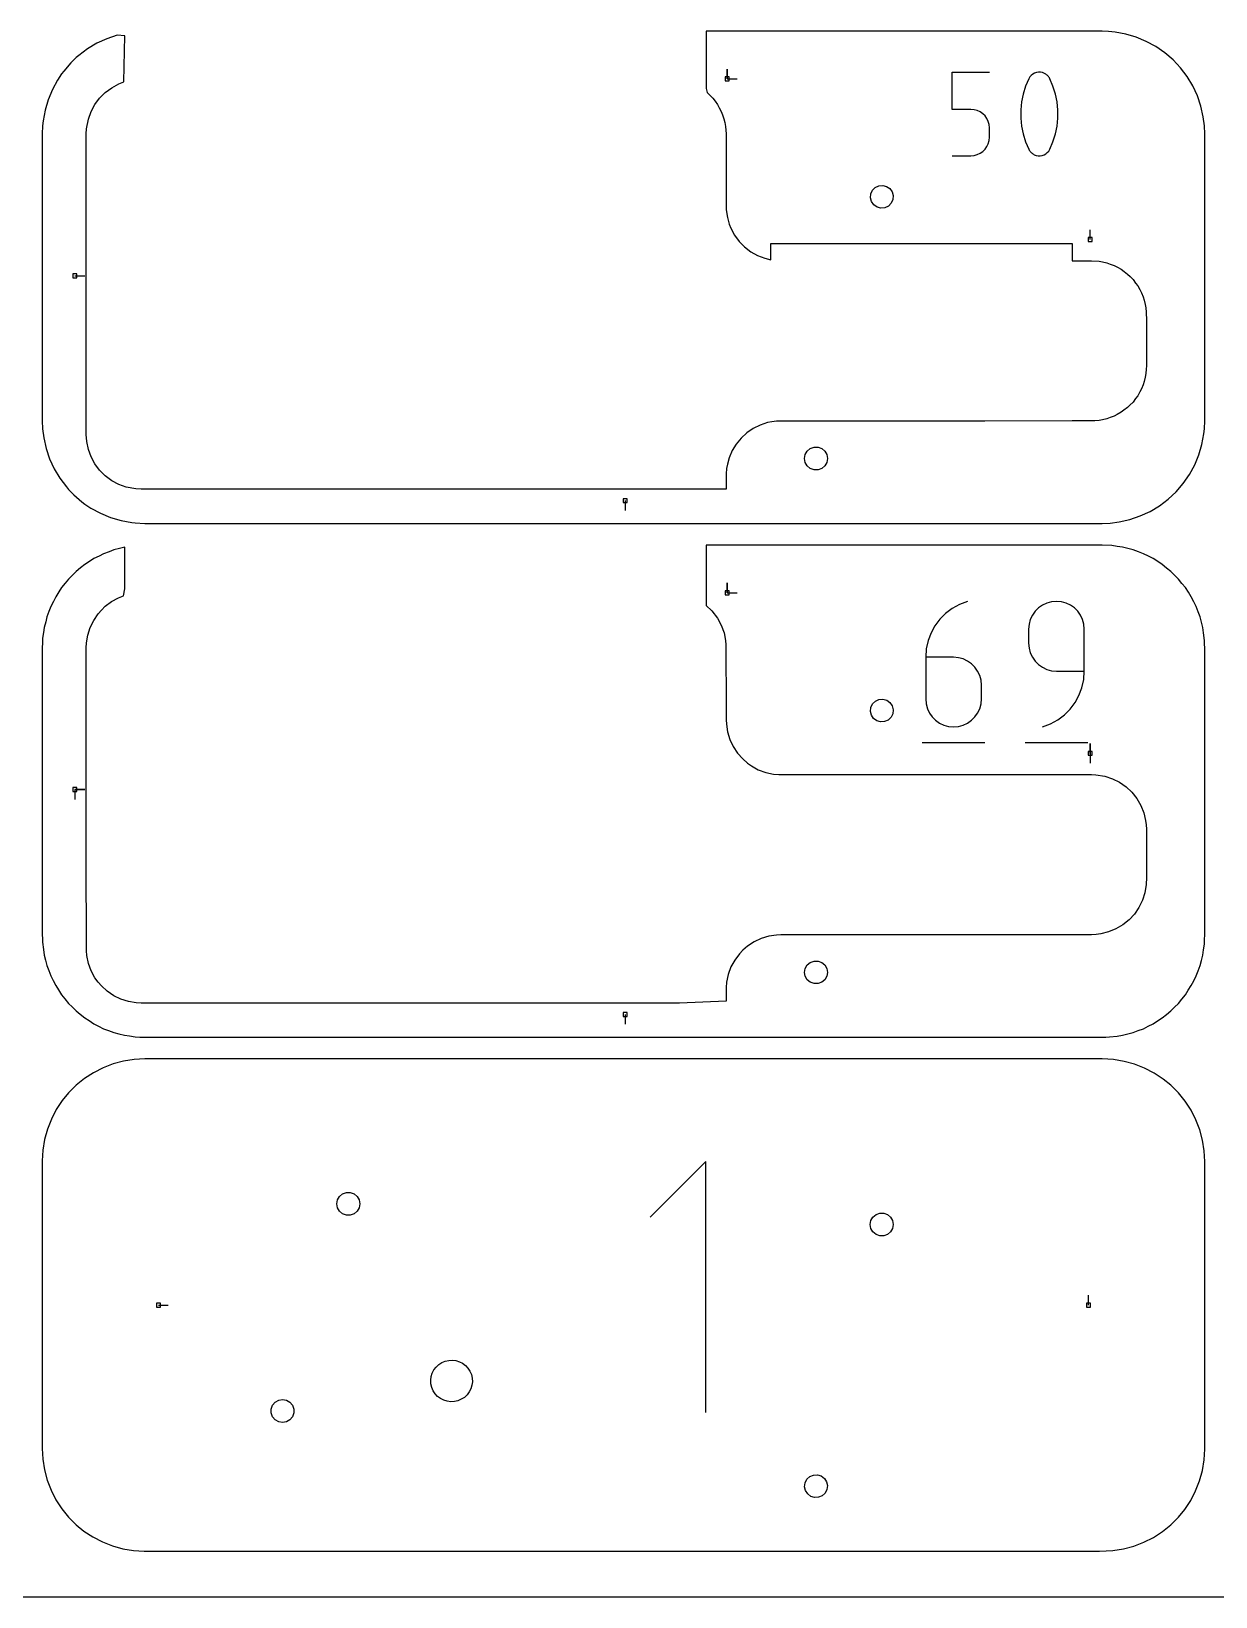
# Model space of a CAD drawing. Extents: x 0 to 570, y 0 to 470.
# Drawn here: x 178.3 to 351.4, y 0 to 229 of the extents above; entities that cross this region are included whole.
import ezdxf

# ---------------------------------------------------------------- set-up
doc = ezdxf.new("R2010")
doc.units = 0

msp = doc.modelspace()

# ---------------------------------------------------------------- linework, layer by layer
at = {"layer": 'annotation', "color": 1}
for p, q in [((280.011879, 222.055632), (280.011879, 223.484382)), ((280.011879, 222.055632), (280.011879, 223.484382)), ((280.011879, 223.484382), (280.011879, 222.055632)), ((312.907962, 217.595553), (312.907962, 223.046759)), ((312.907962, 223.046759), (318.344583, 223.046759)), ((324.267095, 222.340229), (324.109075, 222.077451)), ((324.464028, 222.564163), (324.267095, 222.340229)), ((324.693356, 222.747084), (324.464028, 222.564163)), ((324.948556, 222.886827), (324.693356, 222.747084)), ((325.223109, 222.981224), (324.948556, 222.886827)), ((325.510495, 223.028107), (325.223109, 222.981224)), ((325.804192, 223.025311), (325.510495, 223.028107)), ((326.097681, 222.970666), (325.804192, 223.025311)), ((326.384442, 222.862007), (326.097681, 222.970666)), ((326.494218, 222.80432), (326.384442, 222.862007)), ((326.384442, 222.862007), (326.384442, 222.862007)), ((326.599559, 222.73806), (326.494218, 222.80432)), ((326.699953, 222.66375), (326.599559, 222.73806)), ((326.794888, 222.581915), (326.699953, 222.66375)), ((326.883852, 222.493079), (326.794888, 222.581915)), ((326.966333, 222.397767), (326.883852, 222.493079)), ((327.041821, 222.296504), (326.966333, 222.397767)), ((327.109802, 222.189813), (327.041821, 222.296504)), ((327.169765, 222.078219), (327.109802, 222.189813)), ((280.011879, 222.055632), (281.440629, 222.055632)), ((323.639832, 220.973974), (323.287899, 219.838495)), ((324.109075, 222.077451), (323.639832, 220.973974)), ((324.109075, 222.077451), (324.109075, 222.077451)), ((327.641284, 220.972467), (327.169765, 222.078219)), ((327.169765, 222.078219), (327.169765, 222.078219)), ((327.994922, 219.835282), (327.641284, 220.972467)), ((315.626273, 217.595553), (312.907962, 217.595553)), ((316.114358, 217.551923), (315.626273, 217.595553)), ((323.053277, 218.680068), (322.935966, 217.507747)), ((323.287899, 219.838495), (323.053277, 218.680068)), ((328.230682, 218.675718), (327.994922, 219.835282)), ((328.348561, 217.502828), (328.230682, 218.675718)), ((316.573962, 217.426093), (316.114358, 217.551923)), ((316.997355, 217.225651), (316.573962, 217.426093)), ((317.376811, 216.958185), (316.997355, 217.225651)), ((317.704603, 216.631282), (317.376811, 216.958185)), ((317.973003, 216.252533), (317.704603, 216.631282)), ((318.174285, 215.829524), (317.973003, 216.252533)), ((318.30072, 215.369844), (318.174285, 215.829524)), ((318.344583, 214.881081), (318.30072, 215.369844)), ((322.935966, 217.507747), (322.935966, 216.330586)), ((322.935966, 216.330586), (323.053277, 215.15764)), ((328.230682, 215.15329), (328.348561, 216.325668)), ((328.348561, 216.325668), (328.348561, 217.502828)), ((318.174196, 212.577601), (318.300695, 213.037916)), ((318.300695, 213.037916), (318.344583, 213.526916)), ((318.344583, 213.526916), (318.344583, 214.881081)), ((318.344583, 214.881081), (318.344583, 214.881081)), ((323.053277, 215.15764), (323.287899, 213.997962)), ((323.287899, 213.997962), (323.639832, 212.860607)), ((327.641284, 212.8591), (327.994922, 213.994749)), ((327.994922, 213.994749), (328.230682, 215.15329)), ((312.907962, 210.805535), (315.626273, 210.805535)), ((315.626273, 210.805535), (316.114156, 210.849401)), ((315.626273, 210.805535), (315.626273, 210.805535)), ((316.114156, 210.849401), (316.573652, 210.975866)), ((316.573652, 210.975866), (316.997014, 211.177228)), ((316.997014, 211.177228), (317.376495, 211.445784)), ((317.376495, 211.445784), (317.70435, 211.773833)), ((317.70435, 211.773833), (317.972833, 212.153672)), ((317.972833, 212.153672), (318.174196, 212.577601)), ((323.639832, 212.860607), (324.109075, 211.754627)), ((324.109075, 211.754627), (324.109075, 211.754627)), ((324.109075, 211.754627), (324.168821, 211.643256)), ((324.168821, 211.643256), (324.2363, 211.537096)), ((324.2363, 211.537096), (324.311228, 211.436472)), ((324.311228, 211.436472), (324.393321, 211.341705)), ((324.393321, 211.341705), (324.482294, 211.253116)), ((324.482294, 211.253116), (324.577864, 211.17103)), ((324.577864, 211.17103), (324.679746, 211.095767)), ((324.679746, 211.095767), (324.787655, 211.02765)), ((324.787655, 211.02765), (324.901308, 210.967001)), ((324.901308, 210.967001), (324.901308, 210.967001)), ((324.901308, 210.967001), (325.185809, 210.860647)), ((325.185809, 210.860647), (325.477589, 210.807808)), ((325.477589, 210.807808), (325.770052, 210.806331)), ((325.770052, 210.806331), (326.0566, 210.85406)), ((326.0566, 210.85406), (326.330638, 210.948841)), ((326.330638, 210.948841), (326.58557, 211.08852)), ((326.58557, 211.08852), (326.8148, 211.270941)), ((326.8148, 211.270941), (327.01173, 211.493951)), ((327.01173, 211.493951), (327.169765, 211.755395)), ((327.169765, 211.755395), (327.641284, 212.8591)), ((327.169765, 211.755395), (327.169765, 211.755395)), ((333.080632, 198.556443), (333.080632, 199.985193)), ((184.630637, 193.255631), (186.059387, 193.255631)), ((265.080631, 160.35063), (265.080631, 158.92188)), ((280.011879, 146.880629), (280.011879, 148.309379)), ((280.011879, 146.880629), (280.011879, 148.309379)), ((280.011879, 148.309379), (280.011879, 146.880629)), ((280.011879, 146.880629), (281.440629, 146.880629)), ((312.914123, 144.590964), (311.949464, 143.863504)), ((313.986, 145.181068), (312.914123, 144.590964)), ((315.154091, 145.619031), (313.986, 145.181068)), ((315.154091, 145.619031), (315.154091, 145.619031)), ((325.520856, 144.658177), (325.029074, 144.165913)), ((326.090079, 145.061193), (325.520856, 144.658177)), ((326.725121, 145.363389), (326.090079, 145.061193)), ((327.414365, 145.553192), (326.725121, 145.363389)), ((328.14619, 145.619031), (327.414365, 145.553192)), ((328.879532, 145.553192), (328.14619, 145.619031)), ((328.14619, 145.619031), (328.14619, 145.619031)), ((329.569582, 145.363389), (328.879532, 145.553192)), ((330.204861, 145.061193), (329.569582, 145.363389)), ((330.773894, 144.658177), (330.204861, 145.061193)), ((331.265202, 144.165913), (330.773894, 144.658177)), ((310.385811, 142.055657), (309.808823, 141.004839)), ((311.103025, 143.013473), (310.385811, 142.055657)), ((311.949464, 143.863504), (311.103025, 143.013473)), ((324.134556, 142.269348), (324.068725, 141.535809)), ((324.324305, 142.959926), (324.134556, 142.269348)), ((324.62635, 143.595972), (324.324305, 142.959926)), ((325.029074, 144.165913), (324.62635, 143.595972)), ((331.66731, 143.595972), (331.265202, 144.165913)), ((331.96874, 142.959926), (331.66731, 143.595972)), ((332.158014, 142.269348), (331.96874, 142.959926)), ((332.223656, 141.535809), (332.158014, 142.269348)), ((309.383066, 139.875804), (309.119543, 138.683337)), ((309.808823, 141.004839), (309.383066, 139.875804)), ((324.068725, 141.535809), (324.068725, 139.494197)), ((332.223656, 135.412126), (332.223656, 141.535809)), ((332.223656, 141.535809), (332.223656, 141.535809)), ((309.119543, 138.683337), (309.029257, 137.442222)), ((309.029257, 137.442222), (309.029257, 131.339266)), ((313.106722, 137.442222), (309.029257, 137.442222)), ((313.840064, 137.376778), (313.106722, 137.442222)), ((324.068725, 139.494197), (324.068725, 139.494197)), ((324.068725, 139.494197), (324.134556, 138.760697)), ((324.134556, 138.760697), (324.324305, 138.070225)), ((324.324305, 138.070225), (324.62635, 137.434332)), ((324.62635, 137.434332), (325.029074, 136.864573)), ((314.530114, 137.188033), (313.840064, 137.376778)), ((315.165393, 136.887369), (314.530114, 137.188033)), ((315.734426, 136.48617), (315.165393, 136.887369)), ((316.225735, 135.995817), (315.734426, 136.48617)), ((316.627842, 135.427692), (316.225735, 135.995817)), ((316.929272, 134.793179), (316.627842, 135.427692)), ((325.029074, 136.864573), (325.520856, 136.3725)), ((325.520856, 136.3725), (326.090079, 135.969665)), ((326.090079, 135.969665), (326.725121, 135.667623)), ((326.725121, 135.667623), (327.414365, 135.477926)), ((327.414365, 135.477926), (328.14619, 135.412126)), ((328.14619, 135.412126), (332.223656, 135.412126)), ((332.133379, 134.174112), (332.223656, 135.412126)), ((317.118546, 134.103659), (316.929272, 134.793179)), ((317.184188, 133.370514), (317.118546, 134.103659)), ((317.184188, 131.339266), (317.184188, 133.370514)), ((317.184188, 133.370514), (317.184188, 133.370514)), ((331.444345, 131.857229), (331.869922, 132.984158)), ((331.869922, 132.984158), (332.133379, 134.174112)), ((309.029257, 131.339266), (309.029257, 131.339266)), ((309.029257, 131.339266), (309.095089, 130.605766)), ((309.095089, 130.605766), (309.284837, 129.915294)), ((316.929272, 129.915294), (317.118546, 130.605766)), ((317.118546, 130.605766), (317.184188, 131.339266)), ((330.151072, 129.852303), (330.867709, 130.808289)), ((330.867709, 130.808289), (331.444345, 131.857229)), ((309.284837, 129.915294), (309.586882, 129.279401)), ((309.586882, 129.279401), (309.989606, 128.709642)), ((309.989606, 128.709642), (310.481388, 128.217569)), ((315.734426, 128.217569), (316.225735, 128.709642)), ((316.225735, 128.709642), (316.627842, 129.279401)), ((316.627842, 129.279401), (316.929272, 129.915294)), ((327.271765, 127.691717), (328.34204, 128.279052)), ((328.34204, 128.279052), (329.305496, 129.004235)), ((329.305496, 129.004235), (330.151072, 129.852303)), ((310.481388, 128.217569), (311.050611, 127.814735)), ((311.050611, 127.814735), (311.685653, 127.512692)), ((311.685653, 127.512692), (312.374897, 127.322995)), ((312.374897, 127.322995), (313.106722, 127.257195)), ((313.106722, 127.257195), (313.840064, 127.322995)), ((313.106722, 127.257195), (313.106722, 127.257195)), ((313.840064, 127.322995), (314.530114, 127.512692)), ((314.530114, 127.512692), (315.165393, 127.814735)), ((315.165393, 127.814735), (315.734426, 128.217569)), ((326.10573, 127.257195), (327.271765, 127.691717)), ((326.10573, 127.257195), (326.10573, 127.257195)), ((308.518566, 124.961965), (317.699485, 124.961965)), ((323.559186, 124.961965), (332.740104, 124.961965)), ((333.080632, 123.381441), (333.080632, 124.810191)), ((333.080632, 123.381441), (333.080632, 124.810191)), ((333.080632, 124.810191), (333.080632, 123.381441)), ((333.080632, 123.381441), (333.080632, 121.952691)), ((184.630637, 118.080629), (186.059387, 118.080628)), ((184.630637, 118.080629), (186.059387, 118.080628)), ((186.059387, 118.080628), (184.630637, 118.080629)), ((184.630637, 118.080629), (184.630637, 116.651879)), ((265.080631, 85.175628), (265.080631, 83.746878)), ((276.89067, 63.685853), (268.726527, 55.519407)), ((276.89067, 26.96218), (276.89067, 63.685853)), ((332.842507, 42.667501), (332.842507, 44.096251)), ((196.842504, 42.667501), (198.271254, 42.667501))]:
    msp.add_line(p, q, dxfattribs=at)
at = {"layer": 'boundary', "color": 5}
for p, q in [((321.824439, 229.017507), (276.916254, 229.017507)), ((276.916254, 229.017507), (276.916254, 220.655271)), ((328.992606, 229.017507), (321.824439, 229.017507)), ((334.842508, 229.017507), (328.992606, 229.017507)), ((335.773331, 228.974106), (334.842508, 229.017507)), ((187.853342, 227.268881), (186.484397, 226.450905)), ((189.301472, 227.936714), (187.853342, 227.268881)), ((190.81238, 228.446837), (189.301472, 227.936714)), ((191.920085, 228.366905), (190.81238, 228.446837)), ((191.804877, 221.612598), (191.920085, 228.366905)), ((336.716201, 228.881936), (335.773331, 228.974106)), ((338.28558, 228.598566), (336.716201, 228.881936)), ((339.815948, 228.149986), (338.28558, 228.598566)), ((341.289957, 227.541276), (339.815948, 228.149986)), ((342.690921, 226.779338), (341.289957, 227.541276)), ((344.005959, 225.87011), (342.690921, 226.779338)), ((184.805549, 225.164677), (184.04799, 224.407122)), ((185.203407, 225.485981), (184.805549, 225.164677)), ((186.484397, 226.450905), (185.203407, 225.485981)), ((345.215415, 224.828733), (344.005959, 225.87011)), ((346.295763, 223.675459), (345.215415, 224.828733)), ((182.683821, 222.801943), (182.093692, 221.886122)), ((183.005125, 223.199804), (182.683821, 222.801943)), ((184.04799, 224.407122), (183.005125, 223.199804)), ((347.262893, 222.395814), (346.295763, 223.675459)), ((348.083088, 221.028145), (347.262893, 222.395814)), ((181.329532, 220.486428), (180.718482, 219.013441)), ((182.093692, 221.886122), (181.329532, 220.486428)), ((188.242821, 219.246346), (189.068667, 220.072192)), ((189.068667, 220.072192), (190.005958, 220.768997)), ((190.005958, 220.768997), (191.034717, 221.321904)), ((191.034717, 221.321904), (191.804877, 221.612598)), ((276.916254, 220.655271), (277.076203, 220.067992)), ((277.076203, 220.067992), (277.502786, 219.641409)), ((348.75327, 219.58104), (348.083088, 221.028145)), ((180.718482, 219.013441), (180.267462, 217.483844)), ((186.993109, 217.280296), (187.546012, 218.309055)), ((187.546012, 218.309055), (188.242821, 219.246346)), ((277.502786, 219.641409), (277.892993, 219.251202)), ((277.892993, 219.251202), (278.223694, 218.809438)), ((278.223694, 218.809438), (278.583623, 218.325288)), ((278.583623, 218.325288), (278.848088, 217.840956)), ((278.848088, 217.840956), (279.133686, 217.30956)), ((349.265825, 218.0709), (348.75327, 219.58104)), ((349.614963, 216.51483), (349.265825, 218.0709)), ((179.981581, 215.914975), (179.896479, 215.175133)), ((180.267462, 217.483844), (179.981581, 215.914975)), ((186.34584, 214.772591), (186.595883, 216.181998)), ((186.595883, 216.181998), (186.993109, 217.280296)), ((279.133686, 217.30956), (279.326532, 216.79252)), ((279.326532, 216.79252), (279.531715, 216.225204)), ((279.531715, 216.225204), (279.649016, 215.685982)), ((279.649016, 215.685982), (279.769413, 215.094837)), ((349.788778, 215.169882), (349.614963, 216.51483)), ((179.896479, 215.175133), (179.842504, 214.017506)), ((179.842504, 214.017506), (179.842504, 189.435153)), ((186.297512, 214.017506), (186.34584, 214.772591)), ((186.297512, 207.088798), (186.297512, 214.017506)), ((279.769413, 215.094837), (279.808779, 214.544409)), ((279.808779, 214.544409), (279.842508, 214.017506)), ((279.842508, 214.017506), (279.842507, 212.569065)), ((349.842507, 214.017506), (349.788778, 215.169882)), ((349.842508, 196.678875), (349.842507, 214.017506)), ((279.842507, 212.569065), (279.842507, 203.460819)), ((186.297512, 195.750913), (186.297512, 207.088798)), ((279.842507, 203.460819), (279.878347, 202.900986)), ((279.878347, 202.900986), (280.040842, 201.774485)), ((280.040842, 201.774485), (280.313497, 200.815682)), ((280.313497, 200.815682), (280.531503, 200.212909)), ((280.531503, 200.212909), (281.067806, 199.206278)), ((281.067806, 199.206278), (281.741892, 198.286234)), ((281.741892, 198.286234), (282.540014, 197.471513)), ((282.540014, 197.471513), (283.445916, 196.778702)), ((286.366926, 197.272959), (286.366926, 197.976255)), ((286.366926, 197.976255), (321.946437, 197.976255)), ((286.366926, 195.59808), (286.366926, 197.272959)), ((321.946437, 197.976255), (330.46542, 197.976255)), ((330.46542, 197.976255), (330.46542, 197.232367)), ((330.46542, 197.232367), (330.46542, 195.460818)), ((186.297512, 179.465743), (186.297512, 195.750913)), ((283.445916, 196.778702), (284.441122, 196.221897)), ((284.441122, 196.221897), (285.505357, 195.812419)), ((285.505357, 195.812419), (286.366926, 195.59808)), ((330.46542, 195.460818), (331.30295, 195.460818)), ((331.30295, 195.460818), (333.297502, 195.460818)), ((333.297502, 195.460818), (334.382703, 195.386651)), ((334.382703, 195.386651), (334.897896, 195.281725)), ((334.897896, 195.281725), (335.511135, 195.148322)), ((335.511135, 195.148322), (336.005562, 194.969502)), ((336.005562, 194.969502), (336.59358, 194.750183)), ((336.59358, 194.750183), (337.056702, 194.501278)), ((349.842508, 172.017507), (349.842508, 196.678875)), ((337.056702, 194.501278), (337.607524, 194.200509)), ((337.607524, 194.200509), (338.029463, 193.886827)), ((338.029463, 193.886827), (338.531868, 193.510727)), ((338.531868, 193.510727), (338.903647, 193.138953)), ((338.903647, 193.138953), (339.34742, 192.695182)), ((339.34742, 192.695182), (339.723515, 192.192773)), ((339.723515, 192.192773), (340.037194, 191.770829)), ((340.037194, 191.770829), (340.337969, 191.220009)), ((340.337969, 191.220009), (340.586877, 190.75689)), ((340.586877, 190.75689), (340.806195, 190.168872)), ((340.806195, 190.168872), (340.985015, 189.674447)), ((179.842504, 189.435153), (179.842504, 172.017507)), ((340.985015, 189.674447), (341.118422, 189.061203)), ((341.118422, 189.061203), (341.223341, 188.54601)), ((341.223341, 188.54601), (341.268112, 187.920023)), ((341.268112, 187.920023), (341.29751, 186.685098)), ((341.29751, 186.685098), (341.297511, 180.07948)), ((186.297512, 170.017504), (186.297512, 179.465743)), ((341.223162, 178.930998), (341.120832, 178.428525)), ((341.268837, 179.569638), (341.223162, 178.930998)), ((341.297511, 180.07948), (341.268837, 179.569638)), ((340.586573, 176.720761), (340.34381, 176.269075)), ((340.810324, 177.320665), (340.586573, 176.720761)), ((340.98473, 177.802884), (340.810324, 177.320665)), ((341.120832, 178.428525), (340.98473, 177.802884)), ((338.89458, 174.330289), (338.531979, 173.967693)), ((339.347324, 174.78303), (338.89458, 174.330289)), ((339.731021, 175.295595), (339.347324, 174.78303)), ((340.036956, 175.707122), (339.731021, 175.295595)), ((340.34381, 176.269075), (340.036956, 175.707122)), ((179.842504, 172.017507), (179.896479, 170.859878)), ((285.893356, 171.772563), (284.819828, 171.418978)), ((286.521445, 171.900483), (285.893356, 171.772563)), ((287.22977, 171.994007), (286.521445, 171.900483)), ((317.679365, 171.994007), (287.22977, 171.994007)), ((330.46542, 172.017506), (317.679365, 171.994007)), ((331.30295, 172.017506), (330.46542, 172.017506)), ((333.74537, 172.046176), (331.30295, 172.017506)), ((334.38402, 172.091851), (333.74537, 172.046176)), ((334.886493, 172.194187), (334.38402, 172.091851)), ((335.512128, 172.330288), (334.886493, 172.194187)), ((335.994349, 172.504694), (335.512128, 172.330288)), ((336.594252, 172.728446), (335.994349, 172.504694)), ((337.045941, 172.971205), (336.594252, 172.728446)), ((337.607897, 173.278054), (337.045941, 172.971205)), ((338.019419, 173.583992), (337.607897, 173.278054)), ((338.531979, 173.967693), (338.019419, 173.583992)), ((349.788777, 170.86513), (349.842508, 172.017507)), ((179.896479, 170.859878), (180.066546, 169.543956)), ((180.066546, 169.543956), (180.413179, 167.987381)), ((186.3628, 168.997447), (186.297512, 170.017504)), ((282.043919, 169.513826), (281.32862, 168.639993)), ((282.875641, 170.27811), (282.043919, 169.513826)), ((283.80716, 170.917454), (282.875641, 170.27811)), ((284.819828, 171.418978), (283.80716, 170.917454)), ((349.423569, 168.574435), (349.706938, 170.143811)), ((349.706938, 170.143811), (349.788777, 170.86513)), ((180.413179, 167.987381), (180.923298, 166.476466)), ((186.595883, 167.853015), (186.3628, 168.997447)), ((186.993109, 166.754713), (186.595883, 167.853015)), ((280.744036, 167.674197), (280.301807, 166.635859)), ((281.32862, 168.639993), (280.744036, 167.674197)), ((348.97499, 167.044068), (349.423569, 168.574435)), ((180.923298, 166.476466), (181.591131, 165.028338)), ((181.591131, 165.028338), (182.409106, 163.659397)), ((187.546013, 165.725957), (186.993109, 166.754713)), ((188.242821, 164.788666), (187.546013, 165.725957)), ((279.911593, 165.066098), (279.860427, 164.297422)), ((280.03951, 165.694188), (279.911593, 165.066098)), ((280.301807, 166.635859), (280.03951, 165.694188)), ((347.604339, 164.169091), (348.366284, 165.570052)), ((348.366284, 165.570052), (348.97499, 167.044068)), ((182.409106, 163.659397), (183.374029, 162.378405)), ((189.068667, 163.962817), (188.242821, 164.788666)), ((190.005958, 163.266015), (189.068667, 163.962817)), ((191.034717, 162.713111), (190.005958, 163.266015)), ((192.133014, 162.315882), (191.034717, 162.713111)), ((279.860427, 164.297422), (279.842508, 163.743092)), ((279.842508, 163.743092), (279.842508, 162.017505)), ((345.653738, 161.6446), (346.695117, 162.854058)), ((346.695117, 162.854058), (347.604339, 164.169091)), ((183.374029, 162.378405), (183.695333, 161.980547)), ((183.695333, 161.980547), (184.452892, 161.222988)), ((184.452892, 161.222988), (185.660206, 160.180125)), ((193.54242, 162.065843), (192.133014, 162.315882)), ((194.297502, 162.017505), (193.54242, 162.065843)), ((212.001895, 162.017505), (194.297502, 162.017505)), ((222.477461, 162.017505), (212.001895, 162.017505)), ((278.744859, 162.017505), (222.477461, 162.017505)), ((279.842508, 162.017505), (278.744859, 162.017505)), ((343.220819, 159.597123), (344.500463, 160.564253)), ((344.500463, 160.564253), (345.653738, 161.6446)), ((185.660206, 160.180125), (186.058064, 159.858822)), ((186.058064, 159.858822), (186.973891, 159.26869)), ((186.973891, 159.26869), (188.373588, 158.504531)), ((188.373588, 158.504531), (189.846574, 157.89348)), ((338.895903, 157.59419), (340.406042, 158.106751)), ((340.406042, 158.106751), (341.853141, 158.776926)), ((341.853141, 158.776926), (343.220819, 159.597123)), ((189.846574, 157.89348), (191.376166, 157.44246)), ((191.376166, 157.44246), (192.945032, 157.156581)), ((192.945032, 157.156581), (193.446779, 157.082581)), ((193.446779, 157.082581), (194.842509, 157.017505)), ((194.842509, 157.017505), (215.327802, 157.017505)), ((215.327802, 157.017505), (251.658124, 157.017505)), ((251.658124, 157.017505), (309.453562, 157.017505)), ((309.453562, 157.017505), (334.842508, 157.017505)), ((334.842508, 157.017505), (335.994881, 157.071234)), ((335.994881, 157.071234), (337.339832, 157.245051)), ((337.339832, 157.245051), (338.895903, 157.59419)), ((191.920086, 153.555067), (191.13974, 153.356443)), ((191.920086, 147.431656), (191.920086, 153.555067)), ((283.277416, 153.842505), (276.916254, 153.842504)), ((276.916254, 153.842504), (276.916254, 152.658009)), ((311.670814, 153.842504), (283.277416, 153.842505)), ((334.842509, 153.842504), (311.670814, 153.842504)), ((336.238227, 153.777428), (334.842509, 153.842504)), ((337.041621, 153.65894), (336.238227, 153.777428)), ((337.817806, 153.544464), (337.041621, 153.65894)), ((338.604056, 153.341251), (337.817806, 153.544464)), ((186.76862, 151.459048), (186.058065, 151.001187)), ((187.400225, 151.866035), (186.76862, 151.459048)), ((188.155421, 152.245775), (187.400225, 151.866035)), ((188.826706, 152.583321), (188.155421, 152.245775)), ((189.617983, 152.880639), (188.826706, 152.583321)), ((190.32134, 153.144921), (189.617983, 152.880639)), ((191.13974, 153.356443), (190.32134, 153.144921)), ((276.916254, 152.658009), (276.916254, 145.027735)), ((339.363678, 153.144921), (338.604056, 153.341251)), ((340.123868, 152.859284), (339.363678, 153.144921)), ((340.858312, 152.583321), (340.123868, 152.859284)), ((341.583836, 152.2185), (340.858312, 152.583321)), ((342.284787, 151.866035), (341.583836, 152.2185)), ((342.96743, 151.426162), (342.284787, 151.866035)), ((343.626953, 151.001187), (342.96743, 151.426162)), ((183.695333, 148.879466), (183.219328, 148.290042)), ((184.283095, 149.467223), (183.695333, 148.879466)), ((184.805549, 149.989675), (184.283095, 149.467223)), ((185.468646, 150.525181), (184.805549, 149.989675)), ((186.058065, 151.001187), (185.468646, 150.525181)), ((344.263999, 150.486719), (343.626953, 151.001187)), ((344.879469, 149.989675), (344.263999, 150.486719)), ((345.444139, 149.425008), (344.879469, 149.989675)), ((345.989684, 148.879466), (345.444139, 149.425008)), ((346.504153, 148.242415), (345.989684, 148.879466)), ((182.276835, 146.99534), (181.818976, 146.28479)), ((182.683822, 147.626941), (182.276835, 146.99534)), ((183.219328, 148.290042), (182.683822, 147.626941)), ((191.723589, 146.406914), (191.920086, 147.431656)), ((347.001196, 147.626941), (346.504153, 148.242415)), ((347.441065, 146.944305), (347.001196, 147.626941)), ((347.866035, 146.28479), (347.441065, 146.944305)), ((181.101687, 144.858308), (180.837408, 144.15495)), ((181.481428, 145.613504), (181.101687, 144.858308)), ((181.818976, 146.28479), (181.481428, 145.613504)), ((188.027345, 143.783005), (188.50311, 144.332066)), ((188.50311, 144.332066), (189.065461, 144.894418)), ((189.065461, 144.894418), (189.995246, 145.587147)), ((189.995246, 145.587147), (191.015403, 146.138179)), ((191.015403, 146.138179), (191.723589, 146.406914)), ((276.916254, 145.027735), (277.734936, 144.233872)), ((348.230864, 145.559263), (347.866035, 146.28479)), ((348.583337, 144.858308), (348.230864, 145.559263)), ((348.868967, 144.098117), (348.583337, 144.858308)), ((180.352072, 142.636203), (180.140548, 141.817801)), ((180.540094, 143.363672), (180.352072, 142.636203)), ((180.837408, 144.15495), (180.540094, 143.363672)), ((186.874563, 141.783385), (187.378327, 142.82513)), ((187.378327, 142.82513), (188.027345, 143.783005)), ((277.734936, 144.233872), (278.589731, 143.140731)), ((278.589731, 143.140731), (279.141467, 142.117333)), ((279.141467, 142.117333), (279.539022, 141.024771)), ((349.144924, 143.363672), (348.868967, 144.098117)), ((349.348139, 142.577422), (349.144924, 143.363672)), ((349.54447, 141.817801), (349.348139, 142.577422)), ((179.90758, 140.238225), (179.87568, 139.554048)), ((180.030916, 141.074471), (179.90758, 140.238225)), ((180.140548, 141.817801), (180.030916, 141.074471)), ((186.341969, 139.537104), (186.526665, 140.679649)), ((186.526665, 140.679649), (186.874563, 141.783385)), ((279.539022, 141.024771), (279.774003, 139.886125)), ((279.774003, 139.886125), (279.816353, 139.251093)), ((349.662957, 141.014408), (349.54447, 141.817801)), ((349.79342, 139.895305), (349.662957, 141.014408)), ((349.817964, 139.368904), (349.79342, 139.895305)), ((179.87568, 139.554048), (179.842504, 138.842504)), ((179.842504, 138.842504), (179.842504, 104.871915)), ((186.297512, 138.842504), (186.341969, 139.537104)), ((186.297512, 128.778797), (186.297512, 138.842504)), ((279.816353, 139.251093), (279.842508, 129.872423)), ((349.842508, 138.842504), (349.817964, 139.368904)), ((349.842508, 130.922285), (349.842508, 138.842504)), ((349.842508, 96.842504), (349.842508, 130.922285)), ((186.297512, 112.310912), (186.297512, 128.778797)), ((279.842508, 129.872423), (279.842508, 128.285816)), ((279.842508, 128.285816), (279.881765, 127.672582)), ((279.881765, 127.672582), (280.054359, 126.530508)), ((280.054359, 126.530508), (280.389928, 125.425412)), ((280.389928, 125.425412), (280.881406, 124.380422)), ((280.881406, 124.380422), (281.518479, 123.4174)), ((281.518479, 123.4174), (282.287766, 122.556491)), ((282.287766, 122.556491), (282.97409, 121.961787)), ((282.97409, 121.961787), (283.537567, 121.542886)), ((283.537567, 121.542886), (284.555579, 120.992324)), ((284.555579, 120.992324), (285.642375, 120.594435)), ((285.642375, 120.594435), (286.775203, 120.357548)), ((286.775203, 120.357548), (287.535888, 120.305444)), ((287.535888, 120.305444), (297.120891, 120.285816)), ((297.120891, 120.285816), (305.076835, 120.285816)), ((305.076835, 120.285816), (332.276076, 120.285816)), ((332.276076, 120.285816), (333.297503, 120.285816)), ((333.297503, 120.285816), (333.915718, 120.246241)), ((333.915718, 120.246241), (335.219246, 120.036878)), ((335.219246, 120.036878), (336.327334, 119.67447)), ((336.327334, 119.67447), (337.370849, 119.154585)), ((337.370849, 119.154585), (338.327534, 118.488305)), ((338.327534, 118.488305), (339.177026, 117.68983)), ((339.177026, 117.68983), (339.901198, 116.776177)), ((339.901198, 116.776177), (340.484633, 115.76682)), ((340.484633, 115.76682), (340.914883, 114.683272)), ((340.914883, 114.683272), (341.182768, 113.548626)), ((186.297512, 108.56574), (186.297512, 112.310912)), ((341.182768, 113.548626), (341.257932, 112.90403)), ((341.257932, 112.90403), (341.297511, 112.285817)), ((341.297511, 112.285817), (341.297511, 107.481843)), ((186.319741, 94.495203), (186.297512, 108.56574)), ((341.297511, 107.481843), (341.297511, 105.226307)), ((179.842504, 104.871915), (179.842504, 96.842504)), ((341.255684, 104.189185), (341.064618, 102.999529)), ((341.297511, 105.226307), (341.255684, 104.189185)), ((340.204335, 100.839975), (339.54796, 99.876987)), ((340.713511, 101.88827), (340.204335, 100.839975)), ((341.064618, 102.999529), (340.713511, 101.88827)), ((338.758361, 99.01983), (337.852385, 98.286774)), ((339.54796, 99.876987), (338.758361, 99.01983)), ((179.842504, 96.842504), (179.867386, 96.308846)), ((179.867386, 96.308846), (179.892268, 95.775187)), ((284.982103, 96.295081), (283.937114, 95.803601)), ((286.087201, 96.630649), (284.982103, 96.295081)), ((287.229272, 96.803247), (286.087201, 96.630649)), ((287.842506, 96.842504), (287.229272, 96.803247)), ((297.120891, 96.842504), (287.842506, 96.842504)), ((305.076835, 96.842504), (297.120891, 96.842504)), ((332.223121, 96.842504), (305.076835, 96.842504)), ((333.297503, 96.842504), (332.223121, 96.842504)), ((333.950822, 96.884325), (333.297503, 96.842504)), ((334.639082, 96.973283), (333.950822, 96.884325)), ((335.770554, 97.252478), (334.639082, 96.973283)), ((336.849322, 97.693441), (335.770554, 97.252478)), ((337.852385, 98.286774), (336.849322, 97.693441)), ((349.809783, 96.140636), (349.842508, 96.842504)), ((179.892268, 95.775187), (180.017212, 94.703452)), ((180.017212, 94.703452), (180.140548, 93.867206)), ((186.367949, 93.784648), (186.319741, 94.495203)), ((281.791289, 94.075349), (281.099575, 93.147444)), ((282.287766, 94.571829), (281.791289, 94.075349)), ((282.97409, 95.166533), (282.287766, 94.571829)), ((283.937114, 95.803601), (282.97409, 95.166533)), ((349.54447, 93.867206), (349.658944, 94.643389)), ((349.658944, 94.643389), (349.777432, 95.446782)), ((349.777432, 95.446782), (349.809783, 96.140636)), ((180.140548, 93.867206), (180.328569, 93.139739)), ((180.328569, 93.139739), (180.540093, 92.321338)), ((180.540093, 92.321338), (180.804373, 91.617977)), ((180.804373, 91.617977), (181.101687, 90.826695)), ((186.604075, 92.649499), (186.367949, 93.784648)), ((187.001833, 91.560399), (186.604075, 92.649499)), ((280.549013, 92.129435), (280.151126, 91.042636)), ((281.099575, 93.147444), (280.549013, 92.129435)), ((348.859294, 91.561143), (349.144924, 92.321338)), ((349.144924, 92.321338), (349.341256, 93.080958)), ((349.341256, 93.080958), (349.54447, 93.867206)), ((181.101687, 90.826695), (181.439235, 90.155413)), ((181.439235, 90.155413), (181.818976, 89.40022)), ((181.818976, 89.40022), (182.225962, 88.768617)), ((187.55286, 90.540241), (187.001833, 91.560399)), ((188.027345, 89.902002), (187.55286, 90.540241)), ((188.50311, 89.352941), (188.027345, 89.902002)), ((189.357007, 88.572342), (188.50311, 89.352941)), ((279.91424, 89.909808), (279.862137, 89.14912)), ((280.151126, 91.042636), (279.91424, 89.909808)), ((347.426167, 88.717581), (347.866036, 89.40022)), ((347.866036, 89.40022), (348.218508, 90.101171)), ((348.218508, 90.101171), (348.583337, 90.826695)), ((348.583337, 90.826695), (348.859294, 91.561143)), ((182.225962, 88.768617), (182.683822, 88.058063)), ((182.683822, 88.058063), (183.159827, 87.468642)), ((183.159827, 87.468642), (183.695333, 86.805544)), ((190.31488, 87.923325), (189.357007, 88.572342)), ((191.356626, 87.419563), (190.31488, 87.923325)), ((192.460361, 87.071661), (191.356626, 87.419563)), ((193.602905, 86.886968), (192.460361, 87.071661)), ((279.842508, 87.143091), (273.044858, 86.842503)), ((279.862137, 89.14912), (279.842508, 87.143091)), ((345.989685, 86.805544), (346.486728, 87.421016)), ((346.486728, 87.421016), (347.001196, 88.058063)), ((347.001196, 88.058063), (347.426167, 88.717581)), ((183.695333, 86.805544), (184.217788, 86.28309)), ((184.217788, 86.28309), (184.805549, 85.695329)), ((184.805549, 85.695329), (185.394968, 85.219325)), ((185.394968, 85.219325), (186.058065, 84.68382)), ((194.297502, 86.842503), (193.602905, 86.886968)), ((198.369058, 86.842503), (194.297502, 86.842503)), ((263.243387, 86.842503), (198.369058, 86.842503)), ((273.044858, 86.842503), (263.243387, 86.842503)), ((343.626953, 84.68382), (344.242423, 85.180862)), ((344.242423, 85.180862), (344.879469, 85.695329)), ((344.879469, 85.695329), (345.425014, 86.240874)), ((345.425014, 86.240874), (345.989685, 86.805544)), ((186.058065, 84.68382), (186.689669, 84.276832)), ((186.689669, 84.276832), (187.400225, 83.818971)), ((187.400225, 83.818971), (188.07151, 83.481425)), ((188.07151, 83.481425), (188.826706, 83.101685)), ((188.826706, 83.101685), (189.530063, 82.837405)), ((189.530063, 82.837405), (190.32134, 82.540089)), ((190.32134, 82.540089), (191.048806, 82.352067)), ((338.577427, 82.336875), (339.363678, 82.540089)), ((339.363678, 82.540089), (340.098122, 82.81605)), ((340.098122, 82.81605), (340.858312, 83.101685)), ((340.858312, 83.101685), (341.559263, 83.45415)), ((341.559263, 83.45415), (342.284787, 83.818972)), ((342.284787, 83.818972), (342.94431, 84.243947)), ((342.94431, 84.243947), (343.626953, 84.68382)), ((191.048806, 82.352067), (191.867206, 82.140543)), ((191.867206, 82.140543), (192.610534, 82.030913)), ((192.610534, 82.030913), (193.446779, 81.907578)), ((193.446779, 81.907578), (194.13096, 81.875678)), ((194.13096, 81.875678), (194.842509, 81.842502)), ((194.842509, 81.842502), (223.151332, 81.842503)), ((223.151332, 81.842503), (273.356551, 81.842502)), ((273.356551, 81.842502), (299.757281, 81.842502)), ((299.757281, 81.842502), (334.842509, 81.842502)), ((334.842509, 81.842502), (335.368908, 81.867046)), ((335.368908, 81.867046), (335.895308, 81.89159)), ((335.895308, 81.89159), (337.014411, 82.022054)), ((337.014411, 82.022054), (337.817806, 82.140543)), ((337.817806, 82.140543), (338.577427, 82.336875)), ((190.215307, 77.935929), (188.74747, 77.373339)), ((191.733949, 78.341815), (190.215307, 77.935929)), ((193.286731, 78.586537), (191.733949, 78.341815)), ((194.842509, 78.667502), (193.286731, 78.586537)), ((201.118635, 78.667502), (194.842509, 78.667502)), ((327.600824, 78.667502), (201.118635, 78.667502)), ((334.842508, 78.667502), (327.600824, 78.667502)), ((336.510093, 78.570044), (334.842508, 78.667502)), ((338.060496, 78.313528), (336.510093, 78.570044)), ((339.575527, 77.896168), (338.060496, 78.313528)), ((341.038538, 77.322553), (339.575527, 77.896168)), ((186.028009, 75.804408), (184.805549, 74.814673)), ((187.346581, 76.66022), (186.028009, 75.804408)), ((188.74747, 77.373339), (187.346581, 76.66022)), ((342.433469, 76.598984), (341.038538, 77.322553)), ((343.745698, 75.732783), (342.433469, 76.598984)), ((344.879469, 74.814673), (343.745698, 75.732783)), ((183.695333, 73.704463), (182.776998, 72.570413)), ((184.805549, 74.814673), (183.695333, 73.704463)), ((345.989684, 73.704463), (344.879469, 74.814673)), ((346.979419, 72.481992), (345.989684, 73.704463)), ((181.910833, 71.258169), (181.187299, 69.863229)), ((182.776998, 72.570413), (181.910833, 71.258169)), ((347.835233, 71.163416), (346.979419, 72.481992)), ((348.548354, 69.762517), (347.835233, 71.163416)), ((181.187299, 69.863229), (180.613719, 68.400209)), ((349.110943, 68.294679), (348.548354, 69.762517)), ((180.196397, 66.885177), (179.939913, 65.334773)), ((180.613719, 68.400209), (180.196397, 66.885177)), ((349.51683, 66.776025), (349.110943, 68.294679)), ((349.761552, 65.223234), (349.51683, 66.776025)), ((179.939913, 65.334773), (179.847097, 63.766023)), ((349.842507, 63.667502), (349.761552, 65.223234)), ((179.847097, 63.766023), (179.842504, 21.667502)), ((349.837899, 21.568664), (349.842507, 63.667502)), ((179.842504, 21.667502), (179.923469, 20.11173)), ((349.745055, 19.999912), (349.837899, 21.568664)), ((179.923469, 20.11173), (180.168194, 18.558947)), ((180.168194, 18.558947), (180.574077, 17.040298)), ((349.071174, 16.93448), (349.488536, 18.449509)), ((349.488536, 18.449509), (349.745055, 19.999912)), ((180.574077, 17.040298), (181.136667, 15.572466)), ((348.497558, 15.471469), (349.071174, 16.93448)), ((181.136667, 15.572466), (181.849785, 14.171574)), ((181.849785, 14.171574), (182.705598, 12.853005)), ((346.907789, 12.764315), (347.77399, 14.076542)), ((347.77399, 14.076542), (348.497558, 15.471469)), ((182.705598, 12.853005), (183.695333, 11.630542)), ((183.695333, 11.630542), (183.773701, 11.552174)), ((183.773701, 11.552174), (184.805549, 10.520326)), ((344.879469, 10.520326), (345.989684, 11.630542)), ((345.989684, 11.630542), (346.907789, 12.764315)), ((184.805549, 10.520326), (185.939596, 9.601992)), ((185.939596, 9.601992), (187.25184, 8.735827)), ((342.338423, 8.674771), (343.657001, 9.530586)), ((343.657001, 9.530586), (344.879469, 10.520326)), ((187.25184, 8.735827), (188.646777, 8.012295)), ((188.646777, 8.012295), (190.109803, 7.438713)), ((190.109803, 7.438713), (191.624829, 7.021391)), ((191.624829, 7.021391), (193.175232, 6.76491)), ((336.398236, 6.748461), (337.951024, 6.993181)), ((337.951024, 6.993181), (339.469685, 7.399062)), ((339.469685, 7.399062), (340.937523, 7.961655)), ((340.937523, 7.961655), (342.338423, 8.674771)), ((193.175232, 6.76491), (194.743987, 6.672094)), ((194.743987, 6.672094), (195.699025, 6.6675)), ((195.699025, 6.6675), (334.459761, 6.6675)), ((334.459761, 6.6675), (336.398236, 6.748461))]:
    msp.add_line(p, q, dxfattribs=at)
at = {"layer": 'frame', "color": 5}
msp.add_line((0, 0), (570, 0), dxfattribs=at)
at = {"layer": 'hole', "color": 5}
for p, q in [((280.297629, 222.341382), (279.726129, 222.341382)), ((279.726129, 222.341382), (279.726129, 221.769882)), ((280.297629, 221.769882), (280.297629, 222.341382)), ((279.726129, 221.769882), (280.297629, 221.769882)), ((301.231196, 205.761557), (301.638442, 206.17508)), ((301.638442, 206.17508), (302.162565, 206.424377)), ((302.162565, 206.424377), (302.740344, 206.47938)), ((302.740344, 206.47938), (303.302088, 206.333454)), ((303.302088, 206.333454), (303.780041, 206.0042)), ((300.943774, 204.655135), (300.989937, 205.233686)), ((301.098274, 204.095686), (300.943774, 204.655135)), ((300.989937, 205.233686), (301.231196, 205.761557)), ((301.434797, 203.622816), (301.098274, 204.095686)), ((303.983649, 203.86546), (303.576396, 203.451937)), ((303.780041, 206.0042), (304.116571, 205.531332)), ((304.224902, 204.393332), (303.983649, 203.86546)), ((304.116571, 205.531332), (304.271065, 204.971884)), ((304.271065, 204.971884), (304.224902, 204.393332)), ((301.912756, 203.293562), (301.434797, 203.622816)), ((302.474501, 203.147637), (301.912756, 203.293562)), ((303.05228, 203.20264), (302.474501, 203.147637)), ((303.576396, 203.451937), (303.05228, 203.20264)), ((333.366382, 198.842193), (332.794882, 198.842193)), ((332.794882, 198.842193), (332.794882, 198.270693)), ((332.794882, 198.270693), (333.366382, 198.270693)), ((333.366382, 198.270693), (333.366382, 198.842193)), ((184.916387, 193.541381), (184.344887, 193.541381)), ((184.344887, 193.541381), (184.344887, 192.969881)), ((184.344887, 192.969881), (184.916387, 192.969881)), ((184.916387, 192.969881), (184.916387, 193.541381)), ((291.418672, 167.091245), (291.70997, 167.595783)), ((291.70997, 167.595783), (292.156258, 167.970264)), ((292.156258, 167.970264), (292.703714, 168.169522)), ((292.703714, 168.169522), (293.286306, 168.169522)), ((293.286306, 168.169522), (293.833759, 167.970264)), ((293.833759, 167.970264), (294.280047, 167.595783)), ((294.280047, 167.595783), (294.571345, 167.091245)), ((291.317507, 166.517506), (291.418672, 167.091245)), ((291.418672, 165.943765), (291.317507, 166.517506)), ((291.70997, 165.439229), (291.418672, 165.943765)), ((292.156257, 165.064748), (291.70997, 165.439229)), ((292.703714, 164.86549), (292.156257, 165.064748)), ((293.833759, 165.064748), (293.286306, 164.86549)), ((294.280047, 165.439229), (293.833759, 165.064748)), ((294.571344, 165.943765), (294.280047, 165.439229)), ((294.67251, 166.517506), (294.571344, 165.943765)), ((294.571345, 167.091245), (294.67251, 166.517506)), ((293.286306, 164.86549), (292.703714, 164.86549)), ((265.366381, 160.63638), (264.794881, 160.63638)), ((264.794881, 160.63638), (264.794881, 160.06488)), ((265.366381, 160.06488), (265.366381, 160.63638)), ((264.794881, 160.06488), (265.366381, 160.06488)), ((280.297629, 147.166379), (279.726129, 147.166379)), ((279.726129, 147.166379), (279.726129, 146.594879)), ((279.726129, 146.594879), (280.297629, 146.594879)), ((280.297629, 146.594879), (280.297629, 147.166379)), ((300.999918, 130.095932), (301.253314, 130.618143)), ((301.253314, 130.618143), (301.670031, 131.022196)), ((301.670031, 131.022196), (302.199813, 131.259356)), ((302.199813, 131.259356), (302.778759, 131.301017)), ((302.778759, 131.301017), (303.337037, 131.142155)), ((303.337037, 131.142155), (303.807309, 130.801929)), ((303.807309, 130.801929), (304.132868, 130.32138)), ((300.940413, 129.518549), (300.999918, 130.095932)), ((301.081976, 128.955633), (300.940413, 129.518549)), ((301.407529, 128.475082), (301.081976, 128.955633)), ((301.877805, 128.134858), (301.407529, 128.475082)), ((303.544808, 128.254816), (303.015031, 128.017657)), ((303.961529, 128.658869), (303.544808, 128.254816)), ((304.214921, 129.181081), (303.961529, 128.658869)), ((304.132868, 130.32138), (304.274426, 129.758465)), ((304.274426, 129.758465), (304.214921, 129.181081)), ((302.436084, 127.975996), (301.877805, 128.134858)), ((303.015031, 128.017657), (302.436084, 127.975996)), ((333.366382, 123.667191), (332.794882, 123.667191)), ((332.794882, 123.667191), (332.794882, 123.095691)), ((332.794882, 123.095691), (333.366382, 123.095691)), ((333.366382, 123.095691), (333.366382, 123.667191)), ((184.916387, 118.366379), (184.344887, 118.366379)), ((184.344887, 118.366379), (184.344887, 117.794879)), ((184.344887, 117.794879), (184.916387, 117.794879)), ((184.916387, 117.794879), (184.916387, 118.366379)), ((291.317507, 91.342504), (291.418673, 91.916243)), ((291.418673, 91.916243), (291.70997, 92.420781)), ((291.70997, 92.420781), (292.156258, 92.795262)), ((292.156258, 92.795262), (292.703714, 92.99452)), ((292.703714, 92.99452), (293.286306, 92.99452)), ((293.286306, 92.99452), (293.833759, 92.795262)), ((293.833759, 92.795262), (294.280047, 92.420781)), ((294.280047, 92.420781), (294.571345, 91.916242)), ((294.571345, 91.916242), (294.67251, 91.342504)), ((291.418673, 90.768762), (291.317507, 91.342504)), ((291.70997, 90.264227), (291.418673, 90.768762)), ((292.156258, 89.889746), (291.70997, 90.264227)), ((292.703714, 89.690488), (292.156258, 89.889746)), ((293.286306, 89.690488), (292.703714, 89.690488)), ((293.833759, 89.889746), (293.286306, 89.690488)), ((294.280047, 90.264227), (293.833759, 89.889746)), ((294.571345, 90.768762), (294.280047, 90.264227)), ((294.67251, 91.342504), (294.571345, 90.768762)), ((265.366381, 85.461378), (264.794881, 85.461378)), ((264.794881, 85.461378), (264.794881, 84.889878)), ((264.794881, 84.889878), (265.366381, 84.889878)), ((265.366381, 84.889878), (265.366381, 85.461378)), ((222.929917, 57.463505), (223.031083, 58.037243)), ((223.031083, 56.889765), (222.929917, 57.463505)), ((223.031083, 58.037243), (223.322381, 58.541781)), ((223.322381, 58.541781), (223.768668, 58.916261)), ((223.768668, 58.916261), (224.316124, 59.115519)), ((224.316124, 59.115519), (224.898714, 59.115519)), ((224.898714, 59.115519), (225.44617, 58.916261)), ((225.44617, 58.916261), (225.892457, 58.541781)), ((225.892457, 58.541781), (226.183755, 58.037243)), ((226.183755, 58.037243), (226.284918, 57.463505)), ((226.284918, 57.463505), (226.183755, 56.889765)), ((223.322381, 56.385226), (223.031083, 56.889765)), ((223.768668, 56.010746), (223.322381, 56.385226)), ((224.316125, 55.811489), (223.768668, 56.010746)), ((224.898714, 55.811489), (224.316125, 55.811489)), ((225.44617, 56.010745), (224.898714, 55.811489)), ((225.892458, 56.385226), (225.44617, 56.010745)), ((226.183755, 56.889765), (225.892458, 56.385226)), ((300.929916, 54.463506), (301.031082, 55.037243)), ((301.031082, 55.037243), (301.32238, 55.54178)), ((301.32238, 55.54178), (301.768667, 55.916263)), ((301.768667, 55.916263), (302.316124, 56.115519)), ((302.316124, 56.115519), (302.898716, 56.115519)), ((302.898716, 56.115519), (303.446169, 55.916263)), ((303.446169, 55.916263), (303.892457, 55.541781)), ((303.892457, 55.541781), (304.183754, 55.037243)), ((304.183754, 55.037243), (304.28492, 54.463505)), ((301.031082, 53.889765), (300.929916, 54.463506)), ((301.32238, 53.385227), (301.031082, 53.889765)), ((301.768667, 53.010745), (301.32238, 53.385227)), ((302.316124, 52.811489), (301.768667, 53.010745)), ((302.898716, 52.811489), (302.316124, 52.811489)), ((303.446169, 53.010745), (302.898716, 52.811489)), ((303.892457, 53.385227), (303.446169, 53.010745)), ((304.183754, 53.889765), (303.892457, 53.385227)), ((304.28492, 54.463505), (304.183754, 53.889765)), ((197.128254, 42.953251), (196.556754, 42.953251)), ((196.556754, 42.953251), (196.556754, 42.381751)), ((196.556754, 42.381751), (197.128254, 42.381751)), ((197.128254, 42.381751), (197.128254, 42.953251)), ((333.128257, 42.953251), (332.556757, 42.953251)), ((332.556757, 42.953251), (332.556757, 42.381751)), ((332.556757, 42.381751), (333.128257, 42.381751)), ((333.128257, 42.381751), (333.128257, 42.953251)), ((238.274321, 34.248066), (238.762535, 34.455241)), ((238.762535, 34.455241), (239.279305, 34.574492)), ((239.279305, 34.574492), (239.808931, 34.602194)), ((239.808931, 34.602194), (240.335324, 34.537507)), ((240.335324, 34.537507), (240.842484, 34.382395)), ((240.842484, 34.382395), (241.315007, 34.141573)), ((236.661755, 31.668004), (236.726443, 32.194396)), ((236.726443, 32.194396), (236.881554, 32.701557)), ((236.881554, 32.701557), (237.122377, 33.174079)), ((237.122377, 33.174079), (237.441593, 33.597603)), ((237.441593, 33.597603), (237.829504, 33.959262)), ((237.829504, 33.959262), (238.274321, 34.248066)), ((241.315007, 34.141573), (241.738531, 33.822357)), ((241.738531, 33.822357), (242.100189, 33.434446)), ((242.100189, 33.434446), (242.388994, 32.989627)), ((242.388994, 32.989627), (242.596169, 32.501415)), ((242.596169, 32.501415), (242.715418, 31.984645)), ((236.689458, 31.138377), (236.661755, 31.668004)), ((236.808708, 30.621607), (236.689458, 31.138377)), ((237.015884, 30.133396), (236.808708, 30.621607)), ((237.304688, 29.688576), (237.015884, 30.133396)), ((242.2825, 29.948944), (241.963284, 29.525419)), ((242.523324, 30.421466), (242.2825, 29.948944)), ((242.678433, 30.928627), (242.523324, 30.421466)), ((242.743122, 31.455018), (242.678433, 30.928627)), ((242.715418, 31.984645), (242.743122, 31.455018)), ((213.34299, 27.458796), (213.542246, 28.00625)), ((213.542246, 28.00625), (213.916726, 28.452542)), ((213.916726, 28.452542), (214.421268, 28.743836)), ((214.421268, 28.743836), (214.995006, 28.845001)), ((214.995006, 28.845001), (215.568748, 28.743836)), ((215.568748, 28.743836), (216.07328, 28.452543)), ((216.07328, 28.452543), (216.447761, 28.00625)), ((216.447761, 28.00625), (216.647019, 27.458795)), ((237.666347, 29.300665), (237.304688, 29.688576)), ((238.089869, 28.981449), (237.666347, 29.300665)), ((238.562393, 28.740627), (238.089869, 28.981449)), ((239.069555, 28.585516), (238.562393, 28.740627)), ((239.595944, 28.520828), (239.069555, 28.585516)), ((240.125573, 28.548532), (239.595944, 28.520828)), ((240.642342, 28.667782), (240.125573, 28.548532)), ((241.130555, 28.874955), (240.642342, 28.667782)), ((241.575374, 29.16376), (241.130555, 28.874955)), ((241.963284, 29.525419), (241.575374, 29.16376)), ((213.34299, 26.876206), (213.34299, 27.458796)), ((213.542245, 26.328752), (213.34299, 26.876206)), ((213.916726, 25.882461), (213.542245, 26.328752)), ((214.421268, 25.591168), (213.916726, 25.882461)), ((214.995006, 25.490001), (214.421268, 25.591168)), ((215.568748, 25.591168), (214.995006, 25.490001)), ((216.07328, 25.882461), (215.568748, 25.591168)), ((216.447761, 26.328752), (216.07328, 25.882461)), ((216.647019, 26.876207), (216.447761, 26.328752)), ((216.647019, 27.458795), (216.647019, 26.876207)), ((291.325292, 16.078507), (291.39555, 16.65495)), ((291.456427, 15.512796), (291.325292, 16.078507)), ((291.39555, 16.65495), (291.658729, 17.1726)), ((291.658729, 17.1726), (292.083079, 17.569019)), ((292.083079, 17.569019), (292.617424, 17.796396)), ((292.617424, 17.796396), (293.197311, 17.827303)), ((293.197311, 17.827303), (293.752795, 17.658013)), ((293.752795, 17.658013), (294.216878, 17.308947)), ((294.216878, 17.308947), (294.533589, 16.822204)), ((294.533589, 16.822204), (294.664723, 16.256496)), ((294.664723, 16.256496), (294.594465, 15.680051)), ((291.773138, 15.026055), (291.456427, 15.512796)), ((292.237222, 14.676989), (291.773138, 15.026055)), ((292.792708, 14.507699), (292.237222, 14.676989)), ((293.372596, 14.538607), (292.792708, 14.507699)), ((293.906937, 14.765983), (293.372596, 14.538607)), ((294.331286, 15.162403), (293.906937, 14.765983)), ((294.594465, 15.680051), (294.331286, 15.162403))]:
    msp.add_line(p, q, dxfattribs=at)

doc.saveas('drawing.dxf')
